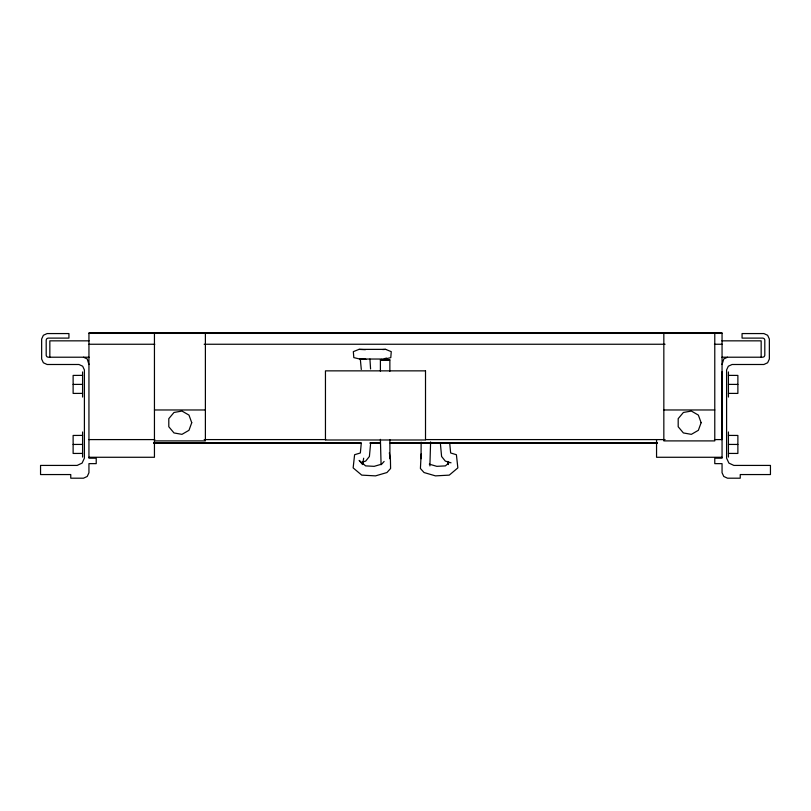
<?xml version="1.0" encoding="UTF-8"?>
<svg xmlns="http://www.w3.org/2000/svg" width="811" height="811" viewBox="0 0 811 811"><rect width="100%" height="100%" fill="white"/><g stroke="black" fill="none" stroke-linecap="round" stroke-linejoin="round"><path stroke-width="1.22" d="M380.4 439.359L381.089 464.744M380.4 371.286L380.4 359.932L389.868 359.932L389.868 371.326M389.858 439.663L389.949 458.742L389.706 456.37M722.054 438.396L722.054 371.762M421.142 442.198L421.051 458.742L421.294 456.37M430.6 441.883L429.891 465.899M361.26 443.424L360.348 452.984L354.6 454.718L353.15 467.896L361.736 475.124L375.513 475.875L386.948 472.539L390.588 468.494L390.436 459.857L389.341 452.812M370.536 444.387L369.4 456.492L365.69 461.104L362.253 462.138M421.173 453.917L420.412 468.494L424.052 472.539L435.487 475.875L449.264 475.124L457.85 467.896L456.4 454.718L450.652 452.984L449.74 443.424M363.663 458.225L362.598 464.581L359.131 460.415L365.629 465.889L374.175 466.345L381.697 464.156L384.13 461.449M722.054 364.494L723.777 358.938L727.508 357.215M449.081 462.757L445.371 465.889L436.825 466.345L429.303 464.156M384.921 359.03L390.79 357.631L391.257 351.66L385.681 349.369L382.204 349.369L358.999 349.369L353.332 351.65L353.809 357.61L359.76 359.03L365.883 359.344L363.571 358.786M381.951 359.222L386.604 358.097M382.701 349.561L385.681 349.369M389.868 359.932L380.4 359.932M82.58 375.371L73.122 375.412L73.122 393.416L82.58 393.386M73.122 384.414L82.58 384.384M82.58 435.406L73.122 435.446L73.122 453.45L82.58 453.42M73.122 444.448L82.58 444.418M88.946 333.402L722.054 333.402M89.068 340.843L49.836 340.843L49.836 357.215M721.932 340.843L761.164 340.843L761.164 357.215M88.946 344.249L154.789 344.249M204.169 344.249L665.071 344.249M714.45 344.249L722.054 344.249M89.068 357.215L48.011 357.215L46.774 356.637L46.197 355.39L46.197 339.931L46.774 338.684L48.011 338.106L68.935 338.106L68.935 333.564L47.109 333.564L43.378 335.288L41.645 339.018L41.645 359.03L43.378 362.76L47.109 364.494L78.941 364.494L82.671 366.217L84.405 369.948L84.405 458.144L82.093 463.111L77.126 465.423L40.55 465.423L40.55 474.557L70.76 474.557L70.76 478.196L83.492 478.196L87.223 476.462L88.946 472.732L88.946 463.639L96.225 463.639L96.225 458.185L88.946 458.185L88.946 332.804L722.054 332.804L722.054 458.185L714.775 458.185L714.775 463.639L722.054 463.639L722.054 472.732L723.777 476.462L727.508 478.196L740.24 478.196L740.24 474.557L770.45 474.557L770.45 465.423L733.874 465.423L728.907 463.111L726.595 458.144L726.595 369.948L728.329 366.217L732.059 364.494L763.891 364.494L767.622 362.76L769.355 359.03L769.355 339.018L767.622 335.288L763.891 333.564L742.065 333.564L742.065 338.106L762.989 338.106L764.226 338.684L764.803 339.931L764.803 355.39L764.226 356.637L762.989 357.215L721.932 357.215M359.76 359.03L381.596 359.03M154.445 409.971L205.386 409.971M663.834 409.971L714.775 409.971M88.946 439.592L154.789 439.592M204.169 439.592L325.728 439.592M425.755 439.592L665.071 439.592M714.45 439.592L722.054 439.592M154.445 440.9L205.386 440.9L205.386 333.564M153.522 442.897L361.179 442.897M370.049 442.897L380.177 442.897M390.304 442.897L657.478 442.897M153.522 443.201L361.179 443.201M370.049 443.201L380.177 443.201M390.304 443.201L657.478 443.201M88.946 457.272L154.445 457.272L154.445 333.564M722.054 457.272L656.555 457.272L656.555 440.17M728.42 375.371L737.878 375.412L737.878 393.416L728.42 393.386M728.42 384.384L737.878 384.414M728.42 435.406L737.878 435.446L737.878 453.45L728.42 453.42M728.42 444.418L737.878 444.448M358.999 349.369L365.376 349.703M451.038 462.828L445.31 461.104L441.6 456.492L440.464 444.387M83.492 357.215L87.223 358.938L88.946 364.494M447.875 461.398L448.402 464.581M369.928 359.02L370.576 368.964M360.317 359.141L361.3 369.471M728.42 371.945L728.42 397.055M728.42 431.979L728.42 457.09M714.775 333.564L714.775 440.9L663.834 440.9L663.834 333.564M82.58 371.945L82.58 397.055M82.58 431.979L82.58 457.09M191.741 422.703L188.973 430.306L181.968 434.351L174 432.942L168.8 426.748L168.8 418.658L174 412.464L181.968 411.055L188.973 415.1L191.741 422.703M701.13 422.703L698.362 430.306L691.357 434.351L683.389 432.942L678.189 426.748L678.189 418.658L683.389 412.464L691.357 411.055L698.362 415.1L701.13 422.703M425.511 370.86L325.454 370.86L325.454 439.988L425.511 439.988L425.511 370.86"/></g></svg>
